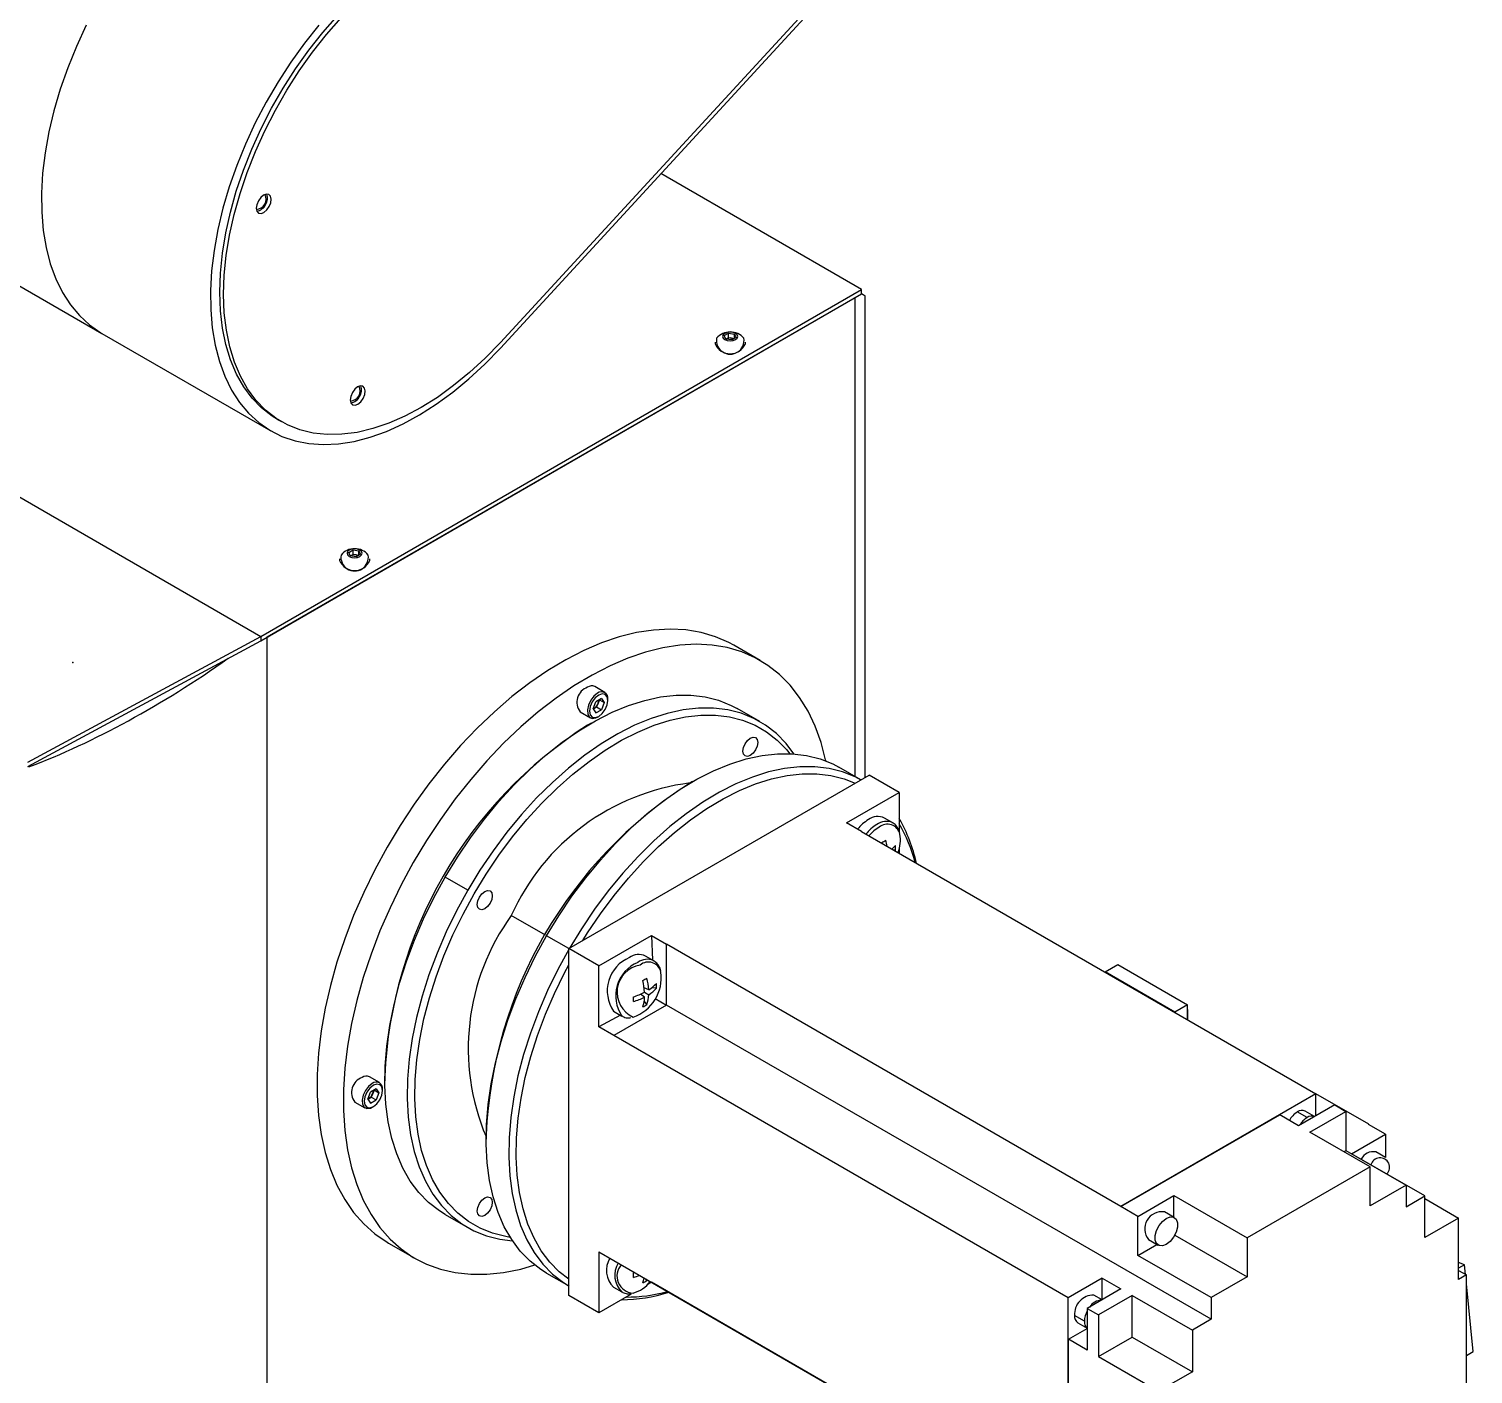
# Model space of a CAD drawing. Header units: millimetres. Extents: x 0.015 to 0.589, y 0.005 to 0.415.
# Drawn here: x 0.38225 to 0.40944, y 0.16253 to 0.18786 of the extents above; entities that cross this region are included whole.
import ezdxf

# ---------------------------------------------------------------- set-up
doc = ezdxf.new("R2010")
doc.units = ezdxf.units.MM
doc.header["$PDSIZE"] = -1

msp = doc.modelspace()

# ---------------------------------------------------------------- linework, layer by layer
at = {"color": 7, "linetype": 'Continuous', "lineweight": 25}
for p, q in [((0.3975947837234403, 0.1889852161322459), (0.3911254494782137, 0.1819543699271559)), ((0.39112609930398, 0.1818496221646218), (0.3975954335492066, 0.1888804683697119)), ((0.3762705006640827, 0.1863710935533616), (0.3836244111884227, 0.1821257713718837)), ((0.3979282697064427, 0.1829518399238136), (0.3941481992661594, 0.1851340281398069)), ((0.386614561207458, 0.1764205750292319), (0.3979282697064427, 0.1829518399238136)), ((0.386614561207458, 0.1763389209480433), (0.3979282697064427, 0.182870185842625)), ((0.3867374295516557, 0.1764098513333528), (0.3978054013622448, 0.1827992554573153)), ((0.3978054013622447, 0.1737785833386494), (0.3978054013622448, 0.1827992554573153)), ((0.3979282697064427, 0.182870185842625), (0.3979282697064427, 0.1829518399238136)), ((0.3979932408638982, 0.1737629931406081), (0.3979932408638983, 0.1828324736452451)), ((0.3836244111884228, 0.1821257713718836), (0.3868063917037622, 0.1802888531202825)), ((0.3951683959722914, 0.1819623583348873), (0.3951683959722914, 0.1819313297840356)), ((0.3953418604651264, 0.1820833117514311), (0.3954235101232191, 0.1821304470957444)), ((0.3953717463141986, 0.1820189236736835), (0.3953418604651264, 0.1820833117514311)), ((0.3954832818213636, 0.1820016709402496), (0.3953717463141986, 0.1820189236736835)), ((0.3953762265887801, 0.1820182306478926), (0.3953826852941728, 0.1820219591791518)), ((0.3953826852941728, 0.1820219591791518), (0.3953766696654797, 0.1820181621111155)), ((0.3953826852941728, 0.1820219591791518), (0.3954235101232192, 0.1820455268513083)), ((0.3954235101232191, 0.1821304470957444), (0.3955350456303842, 0.1821131943623097)), ((0.3954235101232192, 0.1820455268513083), (0.3954235101232191, 0.1821304470957444)), ((0.3954235101232192, 0.1820455268513083), (0.3954792778768016, 0.182036900484591)), ((0.3954792778768016, 0.182036900484591), (0.3955305653558015, 0.1820289671436647)), ((0.3955649314794564, 0.1820488062845628), (0.3954832818213636, 0.1820016709402496)), ((0.3955350456303842, 0.1821131943623097), (0.3955649314794564, 0.1820488062845628)), ((0.3955350456303842, 0.1820315535511281), (0.3955350456303842, 0.1821131943623097)), ((0.3957383959722914, 0.1819313297840356), (0.3957383959722914, 0.1819623583348873)), ((0.3869313815453418, 0.1805053653358776), (0.3870020922234605, 0.1804645449302865)), ((0.3807173317805366, 0.1798249731127429), (0.386614561207458, 0.1764205750292319)), ((0.3880973281604257, 0.177880317775774), (0.3880973281604257, 0.1778492892249223)), ((0.3882707926532607, 0.1780012711923178), (0.3883524423113535, 0.1780484065366311)), ((0.388300678502333, 0.1779368831145702), (0.3882707926532607, 0.1780012711923178)), ((0.3884122140094979, 0.1779196303811363), (0.388300678502333, 0.1779368831145702)), ((0.3883051587769144, 0.1779361900887793), (0.3883116174823071, 0.1779399186200385)), ((0.3883116174823071, 0.1779399186200385), (0.3883056018536141, 0.1779361215520022)), ((0.3883116174823071, 0.1779399186200385), (0.3883524423113535, 0.177963486292195)), ((0.3883524423113535, 0.1780484065366311), (0.3884639778185185, 0.1780311538031965)), ((0.3883524423113535, 0.177963486292195), (0.3883524423113535, 0.1780484065366311)), ((0.3883524423113535, 0.177963486292195), (0.388408210064936, 0.1779548599254777)), ((0.388408210064936, 0.1779548599254777), (0.3884594975439358, 0.1779469265845514)), ((0.3884938636675908, 0.1779667657254495), (0.3884122140094979, 0.1779196303811363)), ((0.3884639778185185, 0.1780311538031965), (0.3884938636675908, 0.1779667657254495)), ((0.3884639778185185, 0.1779495129920148), (0.3884639778185185, 0.1780311538031965)), ((0.3886673281604257, 0.1778492892249223), (0.3886673281604257, 0.177880317775774)), ((0.3822304991641014, 0.1740525934047569), (0.386614561207458, 0.1764205750292319)), ((0.3822304991641014, 0.1739709393235683), (0.386614561207458, 0.1763389209480433)), ((0.386614561207458, 0.1764205750292319), (0.386614561207458, 0.1763389209480433)), ((0.3867374295516551, 0.150280545353009), (0.3867374295516557, 0.1764098513333528)), ((0.396016126084848, 0.1759661792309272), (0.3955211513380175, 0.1762519220700651)), ((0.3930947978604389, 0.1753640548388258), (0.3929038790295186, 0.1754742699339219)), ((0.392874010675778, 0.1750533120392733), (0.3929262664569572, 0.1751879958835551)), ((0.3930307780193159, 0.1752483291242761), (0.3929262664569572, 0.1751879958835551)), ((0.3929649820283516, 0.1751597031258426), (0.3929388541377619, 0.1750923612037018)), ((0.3929903020473974, 0.1752249628430527), (0.3929649820283516, 0.1751597031258426)), ((0.3929925094209415, 0.1752262371326757), (0.3930830338004956, 0.175173978520715)), ((0.3930307780193159, 0.1752483291242761), (0.3930830338004956, 0.175173978520715)), ((0.3930830338004956, 0.175173978520715), (0.3930307780193162, 0.1750392946764333)), ((0.3931517633995276, 0.1752136552736922), (0.3931517633995276, 0.1752381475170469)), ((0.3926289013780436, 0.1749979430596125), (0.392819820208964, 0.1748877279645164)), ((0.392874010675778, 0.1750533120392733), (0.3929262664569574, 0.1749789614357123)), ((0.3928748185473221, 0.1750553942442042), (0.3928865983565826, 0.175062194583341)), ((0.3928752322251005, 0.1750564604556783), (0.3928865983565826, 0.175062194583341)), ((0.3928865983565826, 0.175062194583341), (0.3929388541377619, 0.1750923612037018)), ((0.3929262664569574, 0.1749789614357123), (0.3930307780193162, 0.1750392946764333)), ((0.3929388541377619, 0.1750923612037018), (0.3930307780193162, 0.1750392946764333)), ((0.3929573406390042, 0.1749013609261442), (0.3929785503946978, 0.1749136090381607)), ((0.3960111414653606, 0.1748143875294086), (0.3955868773966487, 0.1750593099629554)), ((0.3928364687958392, 0.1747866507304022), (0.3927657696101944, 0.1747458236903471)), ((0.3924128368131876, 0.1705414944536607), (0.3980696910626797, 0.1738071269009512)), ((0.3979128240837003, 0.1737165695215544), (0.3974960657058524, 0.1739571590119947)), ((0.3986353764876291, 0.1734805636562222), (0.3980696910626797, 0.1738071269009512)), ((0.3947456571050429, 0.1736844997794415), (0.3946749579193981, 0.1736436727393865)), ((0.3976418914600621, 0.1729070369576668), (0.3986353764876291, 0.1734805636562222)), ((0.3986353764876291, 0.1734805636562222), (0.398635376487629, 0.1727534641900483)), ((0.3985147168233621, 0.1729072365173573), (0.3983569249826736, 0.1729983278080541)), ((0.3979247341725366, 0.1727437553353019), (0.3976418914600621, 0.1729070369576668)), ((0.3979247341725366, 0.1727437553353019), (0.4064807262248935, 0.1678044862587745)), ((0.3985147168233619, 0.1729072365173572), (0.3985056648395476, 0.1729121558971428)), ((0.3983097562504113, 0.1725382990334924), (0.3983138105920582, 0.1725191462992498)), ((0.3985631561065766, 0.1723919668556887), (0.3985280608906183, 0.1723954622345804)), ((0.398635376487629, 0.1724254722503628), (0.3986353764876293, 0.1723335102591109)), ((0.3985533337682683, 0.172380872512864), (0.3985631561065766, 0.1723919668556887)), ((0.3905113649506115, 0.1716391760766795), (0.3900871008818996, 0.1718840985102264)), ((0.3929785222381368, 0.1702149312089316), (0.393972007265704, 0.170788457907487)), ((0.393972007265704, 0.170788457907487), (0.3942548499781784, 0.1706251762851224)), ((0.393972007265704, 0.170788457907487), (0.3939896501112294, 0.1703239125178698)), ((0.3924128368131874, 0.1640091679585749), (0.3924128368131876, 0.1705414944536607)), ((0.3929785222381368, 0.1702149312089316), (0.3924128368131876, 0.1705414944536607)), ((0.4028108420305354, 0.165685907208595), (0.3942548499781784, 0.1706251762851224)), ((0.3942548499781784, 0.1694779364444229), (0.3942548499781784, 0.1706251762851224)), ((0.3940147168233628, 0.1703094418129728), (0.3938569249826743, 0.1704005331036696)), ((0.3940147168233626, 0.1703094418129727), (0.3940056648395482, 0.1703143611927583)), ((0.4025103216485315, 0.170100448293188), (0.4027507379541349, 0.1702392376721978)), ((0.4027507379541349, 0.1702392376721978), (0.4040659565671417, 0.1694799781282026)), ((0.3929785222381368, 0.1690676913682323), (0.3929785222381368, 0.1702149312089316)), ((0.4038255402615383, 0.1693411887491925), (0.4025103216485315, 0.170100448293188)), ((0.4025103216485315, 0.170100448293188), (0.4025103216485315, 0.1700965520327166)), ((0.3938398024153667, 0.1696249322524297), (0.3937650369654674, 0.1696820530701885)), ((0.3939200712384102, 0.1697639619317971), (0.3938332311098152, 0.1698001364481746)), ((0.3938397896423494, 0.1697176170851084), (0.3939200712384103, 0.1696712704576365)), ((0.3940631561065772, 0.1697941721513043), (0.3939758651422459, 0.1698028660711401)), ((0.3942548499781784, 0.1694779364444229), (0.3932613649506114, 0.1689044097458675)), ((0.3938851665446544, 0.1694858851877418), (0.3938339996315775, 0.1695571229253197)), ((0.3940410775368713, 0.1696013362878681), (0.3942548427373314, 0.1694779322643709)), ((0.4045078983053835, 0.1635589776337082), (0.3942548499781784, 0.1694779364444229)), ((0.4040659565671417, 0.1694799781282026), (0.4038255402615383, 0.1693411887491925)), ((0.4040659565671417, 0.1691985031097117), (0.4040659565671417, 0.1694799781282026)), ((0.3933896736131096, 0.1692846684644567), (0.3929785222381368, 0.1690676913682323)), ((0.3932569737430927, 0.1693612744688128), (0.3934147655837812, 0.169270183178116)), ((0.4038255402615383, 0.1693411887491925), (0.4038255402615383, 0.1693372924887215)), ((0.4040677243340948, 0.1693931491747806), (0.4040659565671417, 0.1693941696849204)), ((0.4040677243340948, 0.1693931491747806), (0.4040659565671417, 0.1693921286646407)), ((0.4040677243340948, 0.1691974825995718), (0.4040677243340948, 0.1693931491747806)), ((0.3932613649506114, 0.1689044097458675), (0.3929785222381368, 0.1690676913682323)), ((0.4018173570029687, 0.16396514066934), (0.3932613649506114, 0.1689044097458675)), ((0.3888521571733195, 0.1680155856320432), (0.3886612383423992, 0.1681258007271393)), ((0.3889480135853735, 0.1681325597235314), (0.3889480135853735, 0.1680509189123491)), ((0.3886313699886587, 0.1677048428324907), (0.3886836257698378, 0.1678395266767725)), ((0.3887881373321965, 0.1678998599174935), (0.3886836257698378, 0.1678395266767725)), ((0.3887223413412322, 0.1678112339190601), (0.3886962134506425, 0.1677438919969192)), ((0.3887476613602781, 0.1678764936362701), (0.3887223413412322, 0.1678112339190601)), ((0.3887498687338222, 0.1678777679258931), (0.3888403931133763, 0.1678255093139324)), ((0.3887881373321965, 0.1678998599174935), (0.3888403931133763, 0.1678255093139324)), ((0.3888403931133763, 0.1678255093139324), (0.3887881373321968, 0.1676908254696508)), ((0.3889091227124082, 0.1678651860669096), (0.3889091227124082, 0.1678896783102643)), ((0.4064807262248935, 0.1678044862587745), (0.4028108420305354, 0.165685907208595)), ((0.4064807262248935, 0.1673921994988038), (0.4064807262248935, 0.1678044862587745)), ((0.4074742112524607, 0.1672307731166306), (0.4064807262248935, 0.1678042998151862)), ((0.3883862606909242, 0.1676494738528299), (0.3885771795218446, 0.1675392587577338)), ((0.3886313699886587, 0.1677048428324907), (0.3886836257698381, 0.1676304922289297)), ((0.3886321778602027, 0.1677069250374216), (0.3886439576694632, 0.1677137253765584)), ((0.3886325915379811, 0.1677079912488957), (0.3886439576694632, 0.1677137253765584)), ((0.3886439576694632, 0.1677137253765584), (0.3886962134506425, 0.1677438919969192)), ((0.3886836257698381, 0.1676304922289297), (0.3887881373321968, 0.1676908254696508)), ((0.3886962134506425, 0.1677438919969192), (0.3887881373321968, 0.1676908254696508)), ((0.3887146999518848, 0.1675528917193616), (0.3887359097075784, 0.1675651398313781)), ((0.4068342796154867, 0.1675963015267594), (0.4061554571055477, 0.1672044256330845)), ((0.4068342796154867, 0.1675963015267594), (0.4070464116498428, 0.1674738403099863)), ((0.4028108420305354, 0.1656818245045356), (0.4058019037149544, 0.1674085276610405)), ((0.4061554571055477, 0.1672044256330845), (0.4058019037149544, 0.1674085276610405)), ((0.4063145561313146, 0.1673574802585409), (0.4061307083682061, 0.1674636133130779)), ((0.4064554280433917, 0.1673775951694847), (0.4062806961781016, 0.1674784657282264)), ((0.4063675891399038, 0.1670819644163115), (0.4070464116498428, 0.1674738403099863)), ((0.4070464116498428, 0.1674738403099863), (0.4070464116498427, 0.1667389535792891)), ((0.4074742112524607, 0.1672307731166306), (0.4074706757185549, 0.1672287320963511)), ((0.4077888737700888, 0.1670450402711907), (0.4074706757185549, 0.1672287320963511)), ((0.4074742112524607, 0.1672266910760715), (0.4074742112524607, 0.1672307731166306)), ((0.3908572018945772, 0.1670304087725707), (0.3908572018945772, 0.1669487679613884)), ((0.4074989599898022, 0.1664288379268533), (0.4063675891399038, 0.1670819644163115)), ((0.4071524776670211, 0.1666776566208705), (0.4077888737700888, 0.1670450402711907)), ((0.4077888737700888, 0.1670450402711907), (0.4077888737700889, 0.1666076235756394)), ((0.4070040886836428, 0.1667145210509629), (0.4070464116498427, 0.1667389535792891)), ((0.4070464116498427, 0.1667389535792891), (0.4081777824997411, 0.1660858270898306)), ((0.4077939046898408, 0.1666047192874861), (0.4076100569267322, 0.1667108523420231)), ((0.4074989599898022, 0.1664288379268533), (0.4051867208153224, 0.165094010664023)), ((0.4085313358903348, 0.1658816587118436), (0.4071524776670211, 0.1666776566208705)), ((0.4074989599898021, 0.165693951196156), (0.4074989599898022, 0.1664288379268533)), ((0.4031290400820695, 0.1654981326793755), (0.4038078625920086, 0.1658900085730501)), ((0.4038078625920086, 0.1658900085730501), (0.4051867208153224, 0.165094010664023)), ((0.4038078625920087, 0.1654770881018555), (0.4038078625920086, 0.1658900085730501)), ((0.4081777824997411, 0.1660858270898306), (0.4074989599898021, 0.165693951196156)), ((0.4081777824997411, 0.1660858270898306), (0.4081777824997415, 0.1656775566838877)), ((0.4081777824997415, 0.1656775566838877), (0.4085313358903348, 0.1658816587118436)), ((0.4085313358903346, 0.1650977795324332), (0.4085313358903348, 0.1658816587118436)), ((0.4028108420305354, 0.165685907208595), (0.4028108420305354, 0.1656818245045356)), ((0.4031290400820695, 0.1654981326793755), (0.4028108420305354, 0.1656818245045356)), ((0.4085313358903348, 0.1658325468330734), (0.4091677319934026, 0.1654651631827532)), ((0.3900873243671503, 0.1655327724767679), (0.3905115884358622, 0.1652878500432211)), ((0.4031290400820697, 0.1647632459486782), (0.4031290400820695, 0.1654981326793755)), ((0.4038128935117611, 0.165474183813702), (0.4036290457486526, 0.1655803168682389)), ((0.4091677319934026, 0.1654651631827532), (0.4085313358903346, 0.1650977795324332)), ((0.4091677319934025, 0.1643097579339349), (0.4091677319934026, 0.1654651631827532)), ((0.4033290701288618, 0.1650606875508105), (0.4035129178919702, 0.1649545544962736)), ((0.4038231241052258, 0.1651463115583048), (0.4051867208153225, 0.1643591239333256)), ((0.4051867208153224, 0.165094010664023), (0.4051867208153225, 0.1643591239333256)), ((0.389021679575883, 0.1649932868591163), (0.3895166543227136, 0.1647075440199783)), ((0.3929785222381367, 0.1648298445545453), (0.3929785222381367, 0.1636826047138458)), ((0.3929785222381367, 0.1648298445545453), (0.3932613649506113, 0.1646665629321807)), ((0.4031290400820697, 0.1647632459486782), (0.4034866750027072, 0.1649697041937747)), ((0.3932613649506113, 0.1646665629321807), (0.4018173570029682, 0.1597272938556533)), ((0.4045078983053834, 0.163967248039651), (0.4031290400820697, 0.1647632459486782)), ((0.409276630984338, 0.1645842087200484), (0.4091677319934025, 0.1646316342995429)), ((0.409276630984338, 0.1645842087200484), (0.4091677319934025, 0.1645213426707229)), ((0.4092947018993464, 0.1644038234303525), (0.409276630984338, 0.1645842087200484)), ((0.3919965126763539, 0.1644306215258072), (0.3924128368131874, 0.1641902827173687)), ((0.3936505355260826, 0.1644418995410559), (0.3936317666884892, 0.1644357834587458)), ((0.3938851665446543, 0.1642894512809427), (0.3938643086341441, 0.1643184909525977)), ((0.3938851665446543, 0.1642894512809427), (0.3938899267898318, 0.1643037019061128)), ((0.3939720072657038, 0.1642561314124012), (0.3938921505028866, 0.1642100310844999)), ((0.3939720139095997, 0.1642563140205503), (0.3939720072657038, 0.1642561314124012)), ((0.3942548499781782, 0.1640928497900366), (0.3939720072657038, 0.1642561314124012)), ((0.4024572886399425, 0.1643345653399398), (0.4018173570029687, 0.16396514066934)), ((0.4024572886399425, 0.1643345653399398), (0.4028108420305357, 0.1641304633119839)), ((0.4024572886399423, 0.1639263612840283), (0.4024572886399425, 0.1643345653399398)), ((0.4051867208153225, 0.1643591239333256), (0.4045078983053834, 0.163967248039651)), ((0.4091677319934025, 0.1644771215968585), (0.4093126888835458, 0.1643934397653967)), ((0.4093126888835458, 0.1643934397653967), (0.4091677319934025, 0.1643097579339349)), ((0.4093126888835456, 0.1621561179408299), (0.4093126888835458, 0.1643934397653967)), ((0.3929785222381367, 0.1636826047138458), (0.3924128368131874, 0.1640091679585749)), ((0.3935882218370198, 0.1640345768003445), (0.3929785222381367, 0.1636826047138458)), ((0.3932569737430925, 0.1641648405620137), (0.3934147655837811, 0.1640737492713169)), ((0.3942548499781782, 0.1640928497900366), (0.3942548499781782, 0.1640930362336254)), ((0.4028108420305355, 0.1591535807135089), (0.3942548499781782, 0.1640928497900366)), ((0.4018173570029682, 0.1597272938556533), (0.4018173570029687, 0.16396514066934)), ((0.4028108420305357, 0.1641304633119839), (0.4021744459274679, 0.1637630796616639)), ((0.4024532002138538, 0.1639240010858856), (0.4022996850000219, 0.1640126235324489)), ((0.4030229740648917, 0.1640080020952107), (0.4023865779618238, 0.1636406184448905)), ((0.4030229740648917, 0.1640080020952107), (0.4041543449147902, 0.1633548756057525)), ((0.4030229740648915, 0.1632241229158005), (0.4030229740648917, 0.1640080020952107)), ((0.4045078983053834, 0.163967248039651), (0.4045078983053835, 0.1635589776337082)), ((0.4094403627987054, 0.1629498249185954), (0.4093126888835458, 0.1642242759445682)), ((0.4021744459274679, 0.1637630796616639), (0.4023865779618238, 0.1636406184448905)), ((0.4021744459274679, 0.1637630796616639), (0.4021744459274678, 0.1629792004822538)), ((0.4021214129188789, 0.1635242146024246), (0.4019375651557703, 0.1636303476569615)), ((0.4019997093802311, 0.1634929942150205), (0.4021744459274678, 0.1633921209534485)), ((0.4023865779618238, 0.1636406184448905), (0.4023865779618235, 0.1628567392654803)), ((0.4045078983053835, 0.1635589776337082), (0.4041543449147902, 0.1633548756057525)), ((0.4018208925368743, 0.1631833025102094), (0.4021744459274678, 0.1633874045381652)), ((0.4018208925368741, 0.1597293348759329), (0.4018208925368743, 0.1631833025102094)), ((0.4021744459274678, 0.1629792004822538), (0.4018208925368743, 0.1631833025102094)), ((0.4023865779618235, 0.1628567392654803), (0.4030229740648915, 0.1632241229158005)), ((0.4030229740648915, 0.1632241229158005), (0.4041543449147899, 0.1625709964263423)), ((0.4041543449147902, 0.1633548756057525), (0.4041543449147899, 0.1625709964263423)), ((0.4093126888835457, 0.1628761203362197), (0.4094403627987054, 0.1629498249185954)), ((0.4023865779618235, 0.1628567392654803), (0.4035179488117221, 0.1622036127760221)), ((0.4041543449147899, 0.1625709964263423), (0.4035179488117221, 0.1622036127760221))]:
    msp.add_line(p, q, dxfattribs=at)
at = {"color": 8, "linetype": 'Continuous', "lineweight": 25}
for p, q in [((0.3919755216287402, 0.1707937956681561), (0.3913320756287301, 0.1711652491373525)), ((0.3924128368131876, 0.1705414797355379), (0.3919962891911034, 0.1707819475592659))]:
    msp.add_line(p, q, dxfattribs=at)
at = {"color": 7, "linetype": 'Continuous', "lineweight": 25, "flags": 128}
for points in [[(0.3833305355213845, 0.1879276443375722), (0.3831455965752175, 0.187529000245362), (0.3829815962814277, 0.1871262057661333), (0.3828395982448524, 0.1867218731766489), (0.3827205233772478, 0.1863186247289067), (0.3826251439248233, 0.1859190756438297), (0.3825540784599278, 0.185525817150554), (0.3825077878693714, 0.1851413996813143), (0.3824865723653968, 0.1847683163309118), (0.3824905695386886, 0.1844089866880376), (0.3825197534660439, 0.1840657411433119), (0.3825739348784952, 0.1837408057758065), (0.3826527623887914, 0.1834362879160675), (0.3827557247702799, 0.1831541624792685), (0.3828821542724067, 0.1828962591571275), (0.3830312309513355, 0.1826642505516544), (0.383201987987598, 0.1824596413276846), (0.3833933179562892, 0.1822837584545506), (0.3836039800091429, 0.1821377426001765), (0.3836244111884229, 0.1821257713718835)], [(0.3833305355213844, 0.1879276443375722), (0.3831455965752174, 0.187529000245362), (0.3829815962814276, 0.1871262057661333), (0.3828395982448523, 0.1867218731766488), (0.3827205233772478, 0.1863186247289067), (0.3826251439248233, 0.1859190756438297), (0.3825540784599278, 0.185525817150554), (0.3825077878693714, 0.1851413996813143), (0.3824865723653968, 0.1847683163309118), (0.3824905695386885, 0.1844089866880376), (0.3825197534660439, 0.1840657411433119), (0.3825739348784951, 0.1837408057758065), (0.3826527623887914, 0.1834362879160675), (0.3827557247702799, 0.1831541624792685), (0.3828821542724067, 0.1828962591571275), (0.3830312309513355, 0.1826642505516544), (0.383201987987598, 0.1824596413276846), (0.3833933179562892, 0.1822837584545506), (0.3836039800091429, 0.1821377426001765), (0.3836244111884229, 0.1821257713718836)], [(0.3877050171150764, 0.1879330754042931), (0.3874358025223608, 0.1875928451572298), (0.387180339314836, 0.1872361373446501), (0.3869402842694321, 0.1868652653535987), (0.3867171942352353, 0.1864826344312527), (0.3865125160367239, 0.1860907260859712), (0.386327577090557, 0.1856920819937609), (0.3861635767967672, 0.1852892875145322), (0.3860215787601918, 0.1848849549250478), (0.3859025038925873, 0.1844817064773057), (0.3858071244401628, 0.1840821573922287), (0.3857360589752674, 0.183688898898953), (0.3856897683847109, 0.1833044814297133), (0.3856685528807364, 0.1829313980793108), (0.3856725500540281, 0.1825720684364366), (0.3857017339813834, 0.1822288228917109), (0.3857559153938346, 0.1819038875242055), (0.3858347429041309, 0.1815993696644665), (0.3859377052856194, 0.1813172442276675), (0.3860641347877462, 0.1810593409055266), (0.386213211466675, 0.1808273323000535), (0.3863839685029375, 0.1806227230760837), (0.3865752984716287, 0.1804468402029496), (0.3867859605244823, 0.1803008243485755), (0.3870145884372479, 0.1801856224818078), (0.3872596994701794, 0.180101981730959), (0.3875197039841714, 0.180050444538394), (0.3877929157501788, 0.1800313451425831), (0.3880775628850589, 0.1800448074104371), (0.388371799342914, 0.1800907440339831), (0.3886737168874072, 0.1801688570965901), (0.388981357467407, 0.1802786400050726), (0.3892927259157007, 0.1804193807751419), (0.3896058028884193, 0.1805901666488975), (0.3899185579612571, 0.1807898900144121), (0.3902289627975529, 0.1810172555890202), (0.3905350043028311, 0.1812707888197231), (0.3908346976804921, 0.181548845446231), (0.39112609930398, 0.1818496221646218)], [(0.3869313815453418, 0.1805053653358776), (0.3868303791584011, 0.180568342646613), (0.3866315740204155, 0.1807234448424024), (0.3864527468263025, 0.1809081162914658), (0.3862951191471261, 0.1811210955005516), (0.3861597677397675, 0.1813609276057039), (0.3860476171915835, 0.1816259743104578), (0.3859594336045374, 0.1819144250770661), (0.3858958193619457, 0.1822243094943075), (0.3858572090135892, 0.1825535107373938), (0.3858438663072976, 0.1828997800280288), (0.3858558823872842, 0.1832607519958451), (0.3858931751715386, 0.1836339608362819), (0.3859554899125299, 0.18401685715453), (0.3860424009373908, 0.1844068253804842), (0.386153314555695, 0.1848012016357385), (0.3862874731149644, 0.1851972919305775), (0.3864439601762042, 0.1855923905666568), (0.3866217067741105, 0.1859837986196675), (0.3868194987191867, 0.186368842375725), (0.3870359848918897, 0.1867448915955461), (0.3872696864721458, 0.1871093774816505), (0.3875190070411916, 0.1874598102258524), (0.3877822434867327, 0.1877937960171746), (0.3880575976369279, 0.1881090533940055)], [(0.3911254494782137, 0.1819543699271559), (0.3908398585714157, 0.1816599944923671), (0.3905459817834937, 0.1813885118823326), (0.3902458265908964, 0.1811417765985588), (0.3899414433579425, 0.1809214740932201), (0.3896349113307537, 0.1807291092558118), (0.389328324433895, 0.1805659961332287), (0.3890237769667471, 0.1804332489534926), (0.3887233492973176, 0.1803317745144451), (0.3884290936512184, 0.1802622659893984), (0.3881430200928835, 0.1802251981920594), (0.3878670827947913, 0.1802208243330702), (0.3876031666884845, 0.1802491742903227), (0.3873530745885764, 0.1803100544048624), (0.3871185148776996, 0.1804030488037754), (0.3869010898365197, 0.1805275222410219), (0.3867022846985342, 0.1806826244368113), (0.3865234575044211, 0.1808672958858747), (0.3863658298252448, 0.1810802750949606), (0.3862304784178862, 0.1813201072001129), (0.3861183278697022, 0.1815851539048668), (0.3860301442826561, 0.1818736046714751), (0.3859665300400644, 0.1821834890887165), (0.3859279196917079, 0.1825126903318027), (0.3859145769854163, 0.1828589596224378), (0.3859265930654029, 0.1832199315902541), (0.3859638858496573, 0.1835931404306908), (0.3860262005906486, 0.183976036748939), (0.3861131116155095, 0.1843660049748931), (0.3862240252338137, 0.1847603812301475), (0.3863581837930831, 0.1851564715249864), (0.3865146708543229, 0.1855515701610658), (0.3866924174522292, 0.1859429782140765), (0.3868902093973054, 0.186328021970134), (0.3871066955700084, 0.186704071189955), (0.3873403971502645, 0.1870685570760594), (0.3875897177193103, 0.1874189898202613), (0.3878529541648514, 0.1877529756115836), (0.3881283083150465, 0.1880682329884144)], [(0.3866147332868764, 0.184682930491409), (0.3865695647421276, 0.1846202541506377), (0.3865399638907283, 0.1845493905673717), (0.3865304371939719, 0.1844811280797833), (0.3865424350050797, 0.1844258590328068), (0.3865741307660711, 0.1843919976378293), (0.3866206990846578, 0.1843846989852817), (0.386675050356478, 0.1844050742288519), (0.3867289100930923, 0.1844500214224085), (0.3867740786378412, 0.1845126977631798), (0.3868036794892404, 0.1845835613464458), (0.3868132061859968, 0.1846518238340342), (0.386801208374889, 0.1847070928810107), (0.3867695126138976, 0.1847409542759882), (0.386722944295311, 0.1847482529285359), (0.3866685930234908, 0.1847278776849656), (0.3866147332868764, 0.184682930491409)], [(0.3953526332559723, 0.1821242280959642), (0.3953217431389086, 0.1820975398961419), (0.3953108959722914, 0.1820660590179968), (0.3953217431389085, 0.1820345781398518), (0.3953526332559723, 0.1820078899400294), (0.3953988635831794, 0.1819900574550236), (0.3954533959722914, 0.1819837955190246), (0.3955079283614034, 0.1819900574550236), (0.3955541586886105, 0.1820078899400294), (0.3955850488056742, 0.1820345781398518), (0.3955958959722914, 0.1820660590179968), (0.3955850488056742, 0.1820975398961419), (0.3955541586886105, 0.1821242280959642), (0.3955079283614034, 0.18214206058097), (0.3954533959722914, 0.182148322516969), (0.3953988635831794, 0.18214206058097), (0.3953526332559723, 0.1821242280959642)], [(0.3883844737832228, 0.1810728399219039), (0.3883393052384739, 0.1810101635811327), (0.3883097043870747, 0.1809392999978668), (0.3883001776903183, 0.1808710375102785), (0.3883121755014262, 0.180815768463302), (0.3883438712624174, 0.1807819070683244), (0.3883904395810041, 0.1807746084157768), (0.3884447908528242, 0.180794983659347), (0.3884986505894386, 0.1808399308529035), (0.3885438191341874, 0.1809026071936747), (0.3885734199855866, 0.1809734707769406), (0.388582946682343, 0.1810417332645289), (0.3885709488712352, 0.1810970023115054), (0.3885392531102439, 0.181130863706483), (0.3884926847916572, 0.1811381623590306), (0.3884383335198371, 0.1811177871154604), (0.3883844737832228, 0.1810728399219039)], [(0.3882815654441066, 0.1780421875368509), (0.3882506753270429, 0.1780154993370285), (0.3882398281604257, 0.1779840184588835), (0.3882506753270429, 0.1779525375807385), (0.3882815654441066, 0.1779258493809161), (0.3883277957713137, 0.1779080168959103), (0.3883823281604257, 0.1779017549599113), (0.3884368605495377, 0.1779080168959103), (0.3884830908767448, 0.1779258493809161), (0.3885139809938086, 0.1779525375807385), (0.3885248281604257, 0.1779840184588835), (0.3885139809938086, 0.1780154993370285), (0.3884830908767448, 0.1780421875368509), (0.3884368605495377, 0.1780600200218567), (0.3883823281604257, 0.1780662819578557), (0.3883277957713137, 0.1780600200218567), (0.3882815654441066, 0.1780421875368509)], [(0.3955211513380175, 0.1762519220700651), (0.3954300886429891, 0.1763016249733887), (0.3951748818427174, 0.1764131468777479), (0.3949038173158863, 0.1764930428474419), (0.3946183755229438, 0.17654087651839), (0.3943201154479798, 0.1765563866396687), (0.3940106660840959, 0.1765394885003742), (0.393691717536409, 0.1764902743922835), (0.3933650117912846, 0.1764090131057888), (0.3930323332022102, 0.1762961484618579), (0.3926954987442758, 0.1761522968880377), (0.3923563480904861, 0.1759782440517409), (0.3920167335641043, 0.1757749405692026), (0.3916785100219047, 0.1755434968135447), (0.3913435247235886, 0.1752851768503023), (0.3910136072426919, 0.1750013915335367), (0.3906905594740894, 0.1746936908002395), (0.3903761457926694, 0.174363755205114), (0.3900720834169301, 0.1740133867419685), (0.3897800330301274, 0.1736444990018509), (0.3895015897101995, 0.1732591067216778), (0.3892382742180035, 0.1728593147804406), (0.3889915246914474, 0.1724473067030858), (0.3887626887908797, 0.1720253327348592), (0.3885530163386353, 0.1715956975512467), (0.3883636524929401, 0.1711607476706359), (0.3881956314934532, 0.1707228586384465), (0.3880498710126088, 0.1702844220527247), (0.3879271671436078, 0.1698478325020646), (0.3878281900524325, 0.1694154744871948), (0.3877534803176323, 0.1689897093976632), (0.3877034459778717, 0.1685728626147456), (0.3876783603033637, 0.1681672108110196), (0.3876783603033637, 0.1677749695159687), (0.3877034459778716, 0.1673982810155283), (0.3877534803176322, 0.167039202651663), (0.3878281900524324, 0.1666996955858779), (0.3879271671436077, 0.1663816140880351), (0.3880498710126087, 0.1660866954089742), (0.388195631493453, 0.1658165502922507), (0.38836365249294, 0.1655726541768135), (0.3885530163386352, 0.1653563391386689), (0.3887626887908796, 0.1651687866155435), (0.3889915246914473, 0.1650110209542804), (0.389021679575883, 0.1649932868591163)], [(0.3972540345412889, 0.1740742028994754), (0.3972500325337502, 0.1740925819023415), (0.3971631297714024, 0.1744216008843319), (0.3970522135422006, 0.1747283104369618), (0.396917889632126, 0.1750110354190128), (0.3967608916717958, 0.175268231684674), (0.3965820771296268, 0.1754984945171308), (0.3963824226286407, 0.1757005663006407), (0.3961630186124873, 0.1758733433891951), (0.3959250633898196, 0.1760158821342505), (0.395669856589548, 0.1761274040386096), (0.3953987920627168, 0.1762073000083037), (0.3951133502697743, 0.1762551336792517), (0.3948150901948104, 0.1762706438005305), (0.3945056408309264, 0.176253745661236), (0.3941866922832396, 0.1762045315531452), (0.3938599865381152, 0.1761232702666505), (0.3935273079490408, 0.1760104056227196), (0.3931904734911064, 0.1758665540488995), (0.3928513228373167, 0.1756925012126026), (0.3925117083109348, 0.1754891977300644), (0.3921734847687352, 0.1752577539744064), (0.3918384994704191, 0.174999434011164), (0.3915085819895225, 0.1747156486943985), (0.39118553422092, 0.1744079479611013), (0.3908711205395, 0.1740780123659758), (0.3905670581637606, 0.1737276439028302), (0.390275007776958, 0.1733587561627126), (0.3899965644570301, 0.1729733638825396), (0.3897332489648341, 0.1725735719413024), (0.389486499438278, 0.1721615638639475), (0.3892576635377102, 0.171739589895721), (0.3890479910854659, 0.1713099547121085), (0.3888586272397707, 0.1708750048314977), (0.3886906062402837, 0.1704371157993082), (0.3885448457594394, 0.1699986792135865), (0.3884221418904384, 0.1695620896629263), (0.388323164799263, 0.1691297316480565), (0.3882484550644629, 0.168703966558525), (0.3881984207247022, 0.1682871197756073), (0.3881733350501943, 0.1678814679718813), (0.3881733350501943, 0.1674892266768304), (0.3881984207247022, 0.16711253817639), (0.3882484550644629, 0.1667534598125247), (0.388323164799263, 0.1664139527467397), (0.3884221418904383, 0.1660958712488969), (0.3885448457594393, 0.165800952569836), (0.3886906062402836, 0.1655308074531124), (0.3888586272397705, 0.1652869113376753), (0.3890479910854658, 0.1650705962995307), (0.3892576635377101, 0.1648830437764052), (0.3894864994382779, 0.1647252781151422), (0.3897332489648339, 0.1645981609770749), (0.38999656445703, 0.1645023866319307), (0.3902750077769578, 0.164438478165971), (0.3905670581637605, 0.1644067846250753), (0.3908711205394998, 0.1644074791083736), (0.3911855342209198, 0.1644405578228387), (0.3915085819895223, 0.1645058401040032), (0.391774119937751, 0.1645816838508142)], [(0.3900871008818996, 0.1718840985102264), (0.3903173013485015, 0.1722622224382959), (0.3905638436820042, 0.1726275949266781), (0.3908251289607688, 0.1729778463945807), (0.391099462649499, 0.173310705326832), (0.3913850655889531, 0.1736240130055278), (0.3916800855344737, 0.1739157375101456), (0.3919826091685056, 0.1741839868953292), (0.3922906745091945, 0.1744270214608798), (0.3926022836345913, 0.1746432650343799), (0.3929154156399438, 0.1748313151932757), (0.3932280397440384, 0.1749899523601261), (0.3935381284595965, 0.1751181477120299), (0.3938436707423068, 0.1752150698529375), (0.3941426850332198, 0.1752800902055729), (0.3944332321099175, 0.1753127870879991), (0.3947134276631156, 0.1753129484483865), (0.3949814545171317, 0.1752805732402513), (0.3952355744149671, 0.1752158714292414), (0.3954741392915705, 0.1751192626314295), (0.3955868773966487, 0.1750593099629554)], [(0.3929573090347013, 0.1753504401249398), (0.392887064015954, 0.1752947252641094), (0.3928263059762297, 0.175216208454616), (0.392783240625465, 0.1751254938266583), (0.392763684177914, 0.1750348328934092), (0.3927702778401844, 0.1749564699162734), (0.39280213110165, 0.1749009882495376), (0.3928549420028448, 0.1748758809997287), (0.3929215781389271, 0.1748845390400577), (0.3929573406390042, 0.1749013609261442)], [(0.3929785222381369, 0.1753136977789059), (0.392912225715869, 0.1752601975215072), (0.3928560222381369, 0.1751843860138374), (0.3928184682749395, 0.1750978048707063), (0.3928052810767462, 0.1750136352862956), (0.3928184682749395, 0.1749446913168326), (0.3928560222381369, 0.1749014690566894), (0.392912225715869, 0.1748905487031621), (0.3929785222381369, 0.1749135927810819), (0.3930448187604048, 0.1749670930384806), (0.3931010222381369, 0.1750429045461504), (0.3931385762013342, 0.1751294856892814), (0.3931517633995276, 0.1752136552736922), (0.3931385762013342, 0.1752825992431551), (0.3931010222381369, 0.1753258215032984), (0.3930448187604048, 0.1753367418568257), (0.3929785222381369, 0.1753136977789059)], [(0.3913130091063289, 0.1651022555103301), (0.3912267102414111, 0.1651163942152502), (0.3909772107053546, 0.1651799196296962), (0.3907429833719622, 0.1652747719039115), (0.3905255472953713, 0.1654003358845), (0.3903263126319759, 0.1655557972408647), (0.3901465714950206, 0.1657401477464542), (0.3899874895747509, 0.1659521918174985), (0.3898500985784645, 0.166190554266829), (0.3897352895394938, 0.1664536892224946), (0.389643807038512, 0.1667398901533345), (0.3895762443746431, 0.167047300936488), (0.3895330397176879, 0.1673739278950629), (0.3895144732664259, 0.1677176527278961), (0.3895206654314179, 0.1680762462475484), (0.3895515760540981, 0.1684473828374411), (0.3896070046672168, 0.1688286555343722), (0.3896865917949482, 0.1692175916385955), (0.3897898212842291, 0.1696116687502281), (0.3899160236522088, 0.1700083311279812), (0.3900643804281034, 0.1704050062641233), (0.3902339294612918, 0.1707991215681796), (0.3904235711612326, 0.171188121051169), (0.3906320756287301, 0.1715694819021727), (0.390858090632303, 0.1719407308497319), (0.3911001503779238, 0.1722994602019616), (0.3913566850152562, 0.172643343461357), (0.3916260308187369, 0.1729701504130219), (0.3919064409774736, 0.1732777615884686), (0.3921960969239847, 0.1735641820111843), (0.392493120128307, 0.1738275541348191), (0.3927955842809833, 0.174066169890087), (0.3931015277859184, 0.1742784817622507), (0.3934089664820826, 0.1744631128273484), (0.3937159065115574, 0.1746188656820743), (0.394020357250469, 0.1747447302093981), (0.3943203442189482, 0.1748398901295619), (0.39461392188639, 0.1749037282939676), (0.394899186288966, 0.1749358306876224), (0.3951742873775604, 0.1749359891141846), (0.3954374410160489, 0.1749042025461972), (0.3956869405521055, 0.1748406771317512), (0.395921167885498, 0.1747458248575359), (0.3961386039620888, 0.1746202608769473), (0.3963378386254843, 0.1744647995205827), (0.3965175797624396, 0.1742804490149932), (0.3965726377989934, 0.1742131868232059)], [(0.3966515053064447, 0.1742089147008342), (0.3965058599016118, 0.1744003462841819), (0.3963227902250832, 0.174588110688023), (0.3961198660308842, 0.1747464509583945), (0.3958984033602824, 0.1748743401978828), (0.395659838483679, 0.1749709489956947), (0.3954057185858436, 0.1750356508067045), (0.3951376917318275, 0.1750680260148398), (0.3948574961786294, 0.1750678646544523), (0.3945669491019316, 0.1750351677720262), (0.3942679348110187, 0.1749701474193907), (0.3939623925283083, 0.1748732252784831), (0.3936523038127502, 0.1747450299265793), (0.3933396797086555, 0.1745863927597288), (0.3930265477033031, 0.174398342600833), (0.3927149385779062, 0.1741820990273329), (0.3924068732372175, 0.1739390644617823), (0.3921043496031855, 0.1736708150765987), (0.3918093296576649, 0.1733790905719809), (0.3915237267182108, 0.1730657828932851), (0.3912493930294806, 0.1727329239610338), (0.390988107750716, 0.1723826724931311), (0.3907415654172133, 0.172017300004749), (0.3905113649506115, 0.1716391760766795)], [(0.3957320756287301, 0.1741672203066889), (0.3957014193322425, 0.1742025037843568), (0.3956906542724928, 0.1742587845757551), (0.3957014193322425, 0.1743274944405802), (0.3957320756287301, 0.1743981729247688), (0.3957779560187155, 0.1744600598698054), (0.3958320756287301, 0.1745037335493146), (0.3958861952387447, 0.174522545041494), (0.3959320756287301, 0.174513630467186), (0.3959627319252177, 0.1744783469895181), (0.3959734969849674, 0.1744220661981197), (0.3959627319252177, 0.1743533563332946), (0.3959320756287301, 0.174282677849106), (0.3958861952387447, 0.1742207909040695), (0.3958320756287301, 0.1741771172245603), (0.3957779560187155, 0.1741583057323808), (0.3957320756287301, 0.1741672203066889)], [(0.3919962891911034, 0.1707819475592659), (0.3922264896577053, 0.1711600714873354), (0.392473031991208, 0.1715254439757176), (0.3927343172699726, 0.1718756954436203), (0.3930086509587029, 0.1722085543758715), (0.3932942538981569, 0.1725218620545673), (0.3935892738436775, 0.1728135865591852), (0.3938917974777095, 0.1730818359443688), (0.3941998628183983, 0.1733248705099194), (0.3945114719437952, 0.1735411140834195), (0.3948246039491476, 0.1737291642423153), (0.3951372280532423, 0.1738878014091657), (0.3954473167688004, 0.1740159967610695), (0.3957528590515108, 0.1741129189019771), (0.3960518733424237, 0.1741779392546126), (0.3963424204191214, 0.1742106361370387), (0.3966226159723196, 0.1742107974974262), (0.3968906428263356, 0.1741784222892909), (0.397144762724171, 0.1741137204782811), (0.3973833276007744, 0.1740171116804691), (0.3974960657058525, 0.1739571590119949)], [(0.3979203297745643, 0.1737122365784479), (0.3978075916694861, 0.1737721892469221), (0.3975690267928826, 0.173868798044734), (0.3973149068950472, 0.1739334998557439), (0.3970468800410312, 0.1739658750638791), (0.396766684487833, 0.1739657137034917), (0.3964761374111353, 0.1739330168210655), (0.3961771231202224, 0.1738679964684301), (0.395871580837512, 0.1737710743275225), (0.3955614921219539, 0.1736428789756186), (0.3952488680178592, 0.1734842418087682), (0.3949357360125068, 0.1732961916498724), (0.3946241268871099, 0.1730799480763723), (0.3943160615464211, 0.1728369135108217), (0.3940135379123891, 0.1725686641256381), (0.3937185179668685, 0.1722769396210202), (0.3934329150274145, 0.1719636319423244), (0.3931585813386843, 0.1716307730100732), (0.3928972960599197, 0.1712805215421705), (0.392650753726417, 0.1709151490537883), (0.3924205532598152, 0.1705370251257188)], [(0.3926761128702577, 0.1706934804862936), (0.3927672789415066, 0.1708385798987712), (0.3930093386871275, 0.171197309251001), (0.3932658733244599, 0.1715411925103963), (0.3935352191279405, 0.1718679994620612), (0.3938156292866772, 0.172175610637508), (0.3941052852331884, 0.1724620310602237), (0.3944023084375107, 0.1727254031838585), (0.3947047725901869, 0.1729640189391263), (0.3950107160951221, 0.17317633081129), (0.3953181547912862, 0.1733609618763878), (0.395625094820761, 0.1735167147311136), (0.3959295455596726, 0.1736425792584374), (0.3962295325281519, 0.1737377391786012), (0.3965231101955937, 0.1738015773430069), (0.3968083745981696, 0.1738336797366617), (0.3970834756867642, 0.1738338381632239), (0.3973466293252527, 0.1738020515952365), (0.3975961288613092, 0.1737385261807905), (0.3978064150056099, 0.1736551408683185)], [(0.3900873243671503, 0.1655327724767679), (0.3899785998016267, 0.165600709047782), (0.3897756756074277, 0.1657590493181534), (0.3895926059308991, 0.1659468137219945), (0.3894305780491429, 0.1661627845350952), (0.3892906427751476, 0.1664055611038578), (0.3891737076428625, 0.1666735689290727), (0.3890805310214923, 0.1669650698771504), (0.3890117171971813, 0.1672781734525844), (0.3889677124539861, 0.1676108490585405), (0.3889488021795526, 0.1679609391660557), (0.3889551090142668, 0.1683261733064423), (0.3889865920558854, 0.1687041827961479), (0.3890430471248026, 0.1690925160985776), (0.3891241080882328, 0.1694886547232495), (0.3892292492347225, 0.1698900295591716), (0.3893577886835908, 0.1702940375365127), (0.3895088928071871, 0.1706980585085093), (0.3896815816372864, 0.1710994722441223), (0.3898747352205594, 0.171495675421241), (0.3900871008818996, 0.1718840985102264)], [(0.3905113649506115, 0.1716391760766795), (0.3902989992892714, 0.1712507529876942), (0.3901058457059983, 0.1708545498105755), (0.389933156875899, 0.1704531360749625), (0.3897820527523027, 0.170049115102966), (0.3896535133034345, 0.1696451071256248), (0.3895483721569447, 0.1692437322897027), (0.3894673111935145, 0.1688475936650309), (0.3894108561245973, 0.1684592603626011), (0.3893793730829787, 0.1680812508728955), (0.3893730662482645, 0.1677160167325089), (0.389391976522698, 0.1673659266249937), (0.3894359812658931, 0.1670332510190377), (0.3895047950902041, 0.1667201474436036), (0.3895979717115744, 0.1664286464955259), (0.3897149068438595, 0.166160638670311), (0.3898548421178548, 0.1659178621015484), (0.390016869999611, 0.1657018912884477), (0.3901999396761395, 0.1655141268846066), (0.3904028638703386, 0.1653557866142351), (0.3906243265409404, 0.1652278973747468), (0.3908628914175438, 0.1651312885769349), (0.3911170113153792, 0.1650665867659251), (0.39135614883527, 0.1650360943543817)], [(0.3907320756287301, 0.1712807817462612), (0.3907014193322425, 0.1713160652239291), (0.3906906542724927, 0.1713723460153275), (0.3907014193322423, 0.1714410558801526), (0.3907320756287299, 0.1715117343643413), (0.3907779560187151, 0.1715736213093779), (0.3908320756287297, 0.1716172949888871), (0.3908861952387442, 0.1716361064810665), (0.3909320756287296, 0.1716271919067585), (0.3909627319252172, 0.1715919084290907), (0.390973496984967, 0.1715356276376923), (0.3909627319252174, 0.1714669177728672), (0.3909320756287299, 0.1713962392886785), (0.3908861952387446, 0.171334352343642), (0.3908320756287301, 0.1712906786641327), (0.3907779560187155, 0.1712718671719533), (0.3907320756287301, 0.1712807817462612)], [(0.391996512676354, 0.1644306215258074), (0.3918877881108306, 0.1644985580968216), (0.3916848639166315, 0.164656898367193), (0.391501794240103, 0.1648446627710342), (0.3913397663583468, 0.1650606335841349), (0.3911998310843515, 0.1653034101528974), (0.3910828959520665, 0.1655714179781124), (0.3909897193306962, 0.16586291892619), (0.3909209055063852, 0.1661760225016241), (0.3908769007631901, 0.1665086981075801), (0.3908579904887566, 0.1668587882150954), (0.3908642973234708, 0.1672240223554819), (0.3908957803650894, 0.1676020318451876), (0.3909522354340066, 0.1679903651476173), (0.3910332963974368, 0.1683865037722892), (0.3911384375439266, 0.1687878786082113), (0.3912669769927948, 0.1691918865855524), (0.3914180811163911, 0.1695959075575489), (0.3915907699464905, 0.1699973212931619), (0.3917839235297635, 0.1703935244702806), (0.3919962891911034, 0.1707819475592659)], [(0.3924205532598152, 0.1705370251257188), (0.3922081875984751, 0.1701486020367335), (0.392015034015202, 0.1697523988596148), (0.3918423451851027, 0.1693509851240018), (0.3916912410615064, 0.1689469641520052), (0.3915627016126382, 0.1685429561746641), (0.3914575604661484, 0.168141581338742), (0.3913764995027182, 0.1677454427140701), (0.391320044433801, 0.1673571094116404), (0.3912885613921824, 0.1669790999219348), (0.3912822545574682, 0.1666138657815482), (0.3913011648319017, 0.166263775674033), (0.3913451695750969, 0.165931100068077), (0.3914139833994079, 0.1656179964926429), (0.3915071600207781, 0.1653264955445652), (0.3916240951530632, 0.1650584877193503), (0.3917640304270585, 0.1648157111505877), (0.3919260583088147, 0.164599740337487), (0.3921091279853433, 0.1644119759336459), (0.3923120521795423, 0.1642536356632744), (0.3924207767450659, 0.1641856990922604)], [(0.3924128368131874, 0.1643131894318652), (0.3922355009411795, 0.1644536462899041), (0.3920557598042242, 0.1646379967954935), (0.3918966778839545, 0.1648500408665378), (0.3917592868876682, 0.1650884033158683), (0.3916444778486974, 0.1653515382715339), (0.3915529953477157, 0.1656377392023738), (0.3914854326838467, 0.1659451499855273), (0.3914422280268915, 0.1662717769441023), (0.3914236615756295, 0.1666155017769354), (0.3914298537406216, 0.1669740952965877), (0.3914607643633017, 0.1673452318864805), (0.3915161929764204, 0.1677265045834115), (0.3915957801041519, 0.1681154406876348), (0.3916990095934327, 0.1685095177992674), (0.3918252119614125, 0.1689061801770205), (0.391973568737307, 0.1693028553131626), (0.3921431177704955, 0.1696969706172189), (0.3923327594704363, 0.1700859701002083), (0.3924128368131876, 0.17023747298037)], [(0.3887146683475819, 0.1680019709181573), (0.3886444233288346, 0.1679462560573269), (0.3885836652891103, 0.1678677392478334), (0.3885405999383456, 0.1677770246198758), (0.3885210434907946, 0.1676863636866266), (0.388527637153065, 0.1676080007094909), (0.3885594904145306, 0.167552519042755), (0.3886123013157254, 0.1675274117929461), (0.3886789374518077, 0.1675360698332751), (0.3887146999518848, 0.1675528917193616)], [(0.3887358815510175, 0.1679652285721233), (0.3886695850287496, 0.1679117283147246), (0.3886133815510175, 0.1678359168070548), (0.3885758275878202, 0.1677493356639237), (0.3885626403896268, 0.167665166079513), (0.3885758275878202, 0.16759622211005), (0.3886133815510175, 0.1675529998499068), (0.3886695850287496, 0.1675420794963795), (0.3887358815510175, 0.1675651235742993), (0.3888021780732854, 0.167618623831698), (0.3888583815510175, 0.1676944353393678), (0.3888959355142149, 0.1677810164824989), (0.3889091227124082, 0.1678651860669096), (0.3888959355142149, 0.1679341300363726), (0.3888583815510175, 0.1679773522965158), (0.3888021780732854, 0.1679882726500431), (0.3887358815510175, 0.1679652285721233)], [(0.39073207562873, 0.1655069662942614), (0.3907014193322424, 0.1655422497719293), (0.3906906542724927, 0.1655985305633277), (0.3907014193322424, 0.1656672404281527), (0.39073207562873, 0.1657379189123414), (0.3907779560187154, 0.1657998058573779), (0.39083207562873, 0.1658434795368871), (0.3908861952387446, 0.1658622910290665), (0.39093207562873, 0.1658533764547585), (0.3909627319252176, 0.1658180929770906), (0.3909734969849673, 0.1657618121856922), (0.3909627319252176, 0.1656931023208671), (0.39093207562873, 0.1656224238366785), (0.3908861952387446, 0.165560536891642), (0.39083207562873, 0.1655168632121328), (0.3907779560187154, 0.1654980517199534), (0.39073207562873, 0.1655069662942614)], [(0.4036629057018655, 0.1649694069114217), (0.4035903522730712, 0.1649422957394249), (0.403526549858564, 0.1649480006367209), (0.4034791939711568, 0.1649858335085005), (0.4034539964297695, 0.1650512311520733), (0.4034539964297695, 0.1651363056464581), (0.4034791939711568, 0.1652307957520662), (0.403526549858564, 0.1653233045676359), (0.4035903522730712, 0.1654026741647247), (0.4036629057018655, 0.1654593313985532), (0.4037354591306599, 0.16548644257055), (0.4037992615451672, 0.165480737673254), (0.4038466174325743, 0.1654429048014744), (0.4038718149739615, 0.1653775071579016), (0.4038718149739615, 0.1652924326635168), (0.4038466174325743, 0.1651979425579087), (0.4037992615451672, 0.165105433742339), (0.4037354591306599, 0.1650260641452503), (0.4036629057018655, 0.1649694069114217)]]:
    msp.add_lwpolyline(points, dxfattribs=at)
at = {"color": 8, "linetype": 'Continuous', "lineweight": 25, "flags": 128}
msp.add_lwpolyline([(0.398256609009802, 0.1728280209952431), (0.398156556249704, 0.1727556660192624), (0.398065813977988, 0.1726623116971914)], dxfattribs=at)
at = {"color": 7, "linetype": 'Continuous', "lineweight": 25}
for centre, radius, start, end in [((0.3865248184450675, 0.1846513391265733), 0.0001896452059893758, 272.1468174452443, 27.85855473957955), ((0.3864853149955798, 0.1846741439798103), 0.0002558543958993177, 283.0141856586071, 16.99119087410305), ((0.3954533959722914, 0.18205078346874), 0.0003090213306383191, 202.7402993329229, 337.2597006670827), ((0.3954533959722914, 0.1819931365534157), 0.0002595753138796652, 170.8691774606624, 9.130822539337625), ((0.3954533959722914, 0.1818183714891032), 0.0003351416843938832, 40.11881958228737, 139.8811804177126), ((0.3954532262313005, 0.1818856225991287), 0.0001535046802650052, 80.22890302072972, 117.35717484502), ((0.3954607401933954, 0.1819060123508394), 0.0001321943616915902, 62.77892805714005, 81.93881463433458), ((0.38829455994368, 0.1810412479763206), 0.0001896442080165021, 272.146181931682, 27.85919367073182), ((0.3882550554919407, 0.1810640534102969), 0.0002558543958843472, 283.0141856513192, 16.9911908813762), ((0.3883823281604258, 0.1779687429096267), 0.0003090213306383298, 202.7402993329236, 337.259700667074), ((0.3883823281604258, 0.1779110959943024), 0.0002595753138797156, 170.8691774606704, 9.130822539331577), ((0.3883823281604257, 0.1777363309299899), 0.0003351416843939078, 40.11881958227762, 139.8811804177163), ((0.3883821584194349, 0.1778035820400151), 0.0001535046802652449, 80.22890302078463, 117.3571748450187), ((0.3883896723815301, 0.1778239717917272), 0.0001321943616903765, 62.7789280570318, 81.93881463440664), ((0.3928639783534519, 0.1751798756090377), 0.0002972551713729803, 109.1654772985059, 217.7372753485054), ((0.3928459178666547, 0.1753585674218373), 0.0001294085302559218, 63.39142476193781, 127.9190336674156), ((0.3927806471603802, 0.1752276242093328), 0.0001964500372423051, 302.6379705889261, 339.7728862148736), ((0.3930307009839422, 0.1752530189302061), 0.0001219724042426268, 352.9968213366973, 126.9924269085732), ((0.3928095439003074, 0.1752224677189922), 0.0001676317565472876, 338.0115630192857, 358.2470444472286), ((0.3972313338205122, 0.1677593045403589), 0.008291725607473018, 122.585439715658, 177.4199368170408), ((0.3991405221297155, 0.1666571535893985), 0.008291725607472617, 122.5854397156566, 177.4199368170426), ((0.3952319304456602, 0.1694187410548135), 0.004273073609886426, 97.13773388846924, 155.8752912916189), ((0.3984781953820143, 0.1722801559957159), 0.0008071152296884518, 121.4608332399836, 141.1082600225079), ((0.3982312219377404, 0.1727382345567111), 0.0002888767122832693, 64.20552589766038, 127.1049325314594), ((0.3961090733584125, 0.1715314756677125), 0.002916548026006265, 12.15982836981426, 29.98041013699036), ((0.398011813834475, 0.1725881719317776), 0.0006455015392445755, 338.1255131057853, 9.573266292817372), ((0.3962135983017268, 0.1714667947492116), 0.002807760495069007, 14.31022608965083, 30.39812967549744), ((0.3949353344131522, 0.1784706834781805), 0.006824947467588958, 299.631814150807, 300.3628093164232), ((0.3972419036366734, 0.1722840997871896), 0.001181395288213315, 8.753225916811678, 14.59694943726103), ((0.3980774842527645, 0.1729329749167195), 0.0006647758299943672, 308.8172047621755, 316.9350304621763), ((0.3979435937332332, 0.1724355073679021), 0.0006210904206849459, 355.9800773211232, 4.01992267894948), ((0.394794949258799, 0.1686609011998028), 0.004273552663784136, 144.1255707507265, 202.8650717094625), ((0.393816209776386, 0.1697444486502593), 0.000677914002113241, 112.484810930164, 214.4179417169423), ((0.3937312219377411, 0.1701404398523265), 0.0002888767122833512, 64.20552589766757, 127.1049325314461), ((0.3933746885155752, 0.1699906843597997), 0.0007810080641196352, 288.5826610735052, 7.877786677362389), ((0.3904353344131528, 0.175872888773796), 0.006824947467588958, 299.631814150807, 300.3628093164232), ((0.3928141112421568, 0.1697013592385529), 0.001107730387104363, 3.239761440100534, 14.78467314571844), ((0.3932355937997294, 0.1708933022384518), 0.001321850223914499, 287.4402385089849, 297.1996889974316), ((0.3925195462483717, 0.1696531077170771), 0.001321831555823845, 2.797606292954662, 12.55771964520918), ((0.3935278714257639, 0.1703883317801509), 0.0007373319473433783, 302.1351086278864, 316.5500304747745), ((0.3935569979268559, 0.1702387105615097), 0.0006736545858574663, 302.6129135890791, 318.7084609310227), ((0.3934435937332242, 0.1698377126635176), 0.0006210904206946364, 355.9800773211861, 4.019922678884102), ((0.3868119495305494, 0.1695886768533225), 0.006819956146775187, 359.6342051941915, 0.365794805955982), ((0.3933410931903581, 0.1706140331883972), 0.001107714562800519, 285.2130104122603, 296.757450759132), ((0.3931028580039421, 0.1696524442137329), 0.0007374577774657161, 343.4478792308194, 357.8619994351932), ((0.3935377534818172, 0.1700006064447421), 0.0006209942098263863, 295.9770924457857, 304.0175310215133), ((0.3932469955080087, 0.1697020198493081), 0.0006737777556018121, 341.2898765398829, 357.384267294849), ((0.3886213376663325, 0.1678314064022551), 0.0002972551713729364, 109.1654772984976, 217.7372753485119), ((0.3886032771795352, 0.1680100982150547), 0.0001294085302559318, 63.39142476191583, 127.9190336673962), ((0.3885380064732611, 0.16787915500255), 0.0001964500372420199, 302.6379705889065, 339.7728862149119), ((0.3887880602968227, 0.1679045497234235), 0.0001219724042426741, 352.9968213366876, 126.9924269085445), ((0.3885669032131884, 0.1678739985122095), 0.0001676317565468874, 338.0115630192713, 358.247044447253), ((0.40636970004601, 0.1670869923305362), 0.0004460497579308376, 122.3979105475112, 150.6976007470396), ((0.4062176517909029, 0.1673503667560848), 0.0001427723412325203, 63.79572279664224, 127.514735632407), ((0.4065501523959899, 0.1669847554020215), 0.0004409415138046726, 122.2966381786914, 148.4782944807525), ((0.4064026022409825, 0.1672403386889081), 0.0001465410002821286, 69.11756847052828, 126.9293067085385), ((0.4075624432500762, 0.166458420469199), 0.0002568830718869782, 79.31837053436358, 153.3718792174039), ((0.407688938754835, 0.1664228932537629), 0.0001779457609700133, 314.4969126068052, 165.5084639258882), ((0.4035786686055359, 0.1652629981956003), 0.0003212926960787161, 80.97907486849252, 219.0263016642016), ((0.39356101770941, 0.1644810843334435), 0.0004386944909869594, 148.5894847951834, 226.1267468165123), ((0.3934716648730883, 0.1646318432865999), 0.0005975158435660098, 284.7282579131332, 322.784912277004), ((0.3868119495293605, 0.1643922429465234), 0.006819956147963878, 359.6342051942551, 0.3657948058919914), ((0.3933194262628854, 0.1654834382604507), 0.001176937524499318, 285.3897732810866, 291.2645834595364), ((0.3931780582951483, 0.1644386233050931), 0.0006604375073729198, 343.0351753735847, 351.2237536627847), ((0.3935377534818199, 0.164804172537938), 0.0006209942098206546, 295.9770924457643, 304.0175310215674), ((0.393403625699204, 0.1668440639324606), 0.002915837181621371, 270.0073201389393, 287.8429813265664), ((0.3935118897104637, 0.1667859243885762), 0.002807082616237468, 269.5899425645094, 285.6919970392957), ((0.4022900207280597, 0.163659127020381), 0.0003536285935790377, 88.43397577322118, 184.6680662762554), ((0.4025620687833352, 0.1635065265578247), 0.0004410107230005793, 151.515002153813, 177.701366062632), ((0.4024496527644419, 0.1636537991536108), 0.0002656476941451606, 90.95009453869888, 149.0445289285879), ((0.4020791320643966, 0.1636116632283713), 0.0001427945989515854, 172.4813857160261, 236.2064338906063), ((0.4022669035880884, 0.1635065221707317), 0.0001465624677952451, 173.0665744858426, 230.8877791025134)]:
    msp.add_arc(centre, radius, start, end, dxfattribs=at)
at = {"color": 8, "linetype": 'Continuous', "lineweight": 25}
for centre, radius, start, end in [((0.3986359872227033, 0.1721890647050187), 0.0008071152296890624, 121.460833239994, 141.1082600225047), ((0.3983901183315735, 0.1726434858336122), 0.0002924629866196837, 66.72898714135628, 126.8452505503329), ((0.3984118636729981, 0.172641730355389), 0.0002425040472681547, 12.81639678780988, 129.8078332539238), ((0.3939730232580889, 0.1696540348899344), 0.0006769141219877519, 112.4302273249971, 214.6136685205023), ((0.3938402561127558, 0.1697199219872908), 0.0005171144168096729, 99.30891891569351, 245.2272029322453), ((0.3938901183315742, 0.1700456911292274), 0.0002924629866199842, 66.72898714139205, 126.8452505503112), ((0.3939118636729988, 0.1700439356510044), 0.0002425040472681874, 12.81639678782558, 129.8078332539255), ((0.3937178988545225, 0.1643901325832441), 0.0004378446736905184, 148.5429603051317, 226.3945298621497), ((0.3936409667555343, 0.1643728177762077), 0.0003193314405193217, 138.3291050659835, 266.8778266969447)]:
    msp.add_arc(centre, radius, start, end, dxfattribs=at)
at = {"color": 7, "linetype": 'Continuous', "lineweight": 25}
for major_axis, ratio, start_param, end_param in [((0.01349999994896384, -0.00779465088220313), 7.037292976509358e-05, 4.063210350806713e-05, 0.09823791937794828), ((0.009546329409131691, 0.01653383178845408), 0.577334630548926, 3.760019927506842, 4.039106127388208)]:
    msp.add_ellipse((0.3844932408638984, 0.1906271245054449), major_axis=major_axis, ratio=ratio, start_param=start_param, end_param=end_param, dxfattribs=at)
for points, knots in [([(0.3986453728875374, 0.1727109180402048), (0.3986435436924098, 0.17272291044313), (0.3986366531495891, 0.1727680855940109), (0.3986009532115354, 0.1728298989803515), (0.3985535233075866, 0.172887335747766), (0.3985144526723203, 0.1729042004373953), (0.3985014943699835, 0.1729097938388218)], [0, 0, 0, 0, 0.1292060925845882, 0.4867168626401322, 0.8297627352880127, 1, 1, 1, 1]), ([(0.3941453728875381, 0.1701131233358203), (0.3941435436924105, 0.1701251157387455), (0.3941366531495897, 0.1701702908896263), (0.3941009532115361, 0.170232104275967), (0.3940535233075873, 0.1702895410433815), (0.394014452672321, 0.1703064057330108), (0.3940014943699842, 0.1703119991344373)], [0, 0, 0, 0, 0.1292060925845887, 0.4867168626401343, 0.8297627352880118, 0.9999999999999999, 0.9999999999999999, 0.9999999999999999, 0.9999999999999999]), ([(0.3934184807346922, 0.1692727331513013), (0.393428830115262, 0.1692657826293651), (0.3934636177414884, 0.1692424196698565), (0.3935224353167504, 0.1692319788752542), (0.3935689744336259, 0.1692389437930723), (0.3935845864902371, 0.1692412802510579)], [0, 0, 0, 0, 0.2196196358304668, 0.7382128574485813, 1, 1, 1, 1]), ([(0.3934184807346921, 0.1640762992445021), (0.3934288301152619, 0.164069348722566), (0.3934636177414884, 0.1640459857630573), (0.3935224353167503, 0.1640355449684551), (0.3935689744336258, 0.1640425098862732), (0.393584586490237, 0.1640448463442588)], [0, 0, 0, 0, 0.2196196358304668, 0.7382128574485813, 1, 1, 1, 1])]:
    msp.add_open_spline(points, degree=3, knots=knots, dxfattribs=at)
at = {"color": 7, "linetype": 'Continuous'}
msp.add_point((0.3830790273015248, 0.1759292571914389), dxfattribs=at)

doc.saveas('drawing.dxf')
